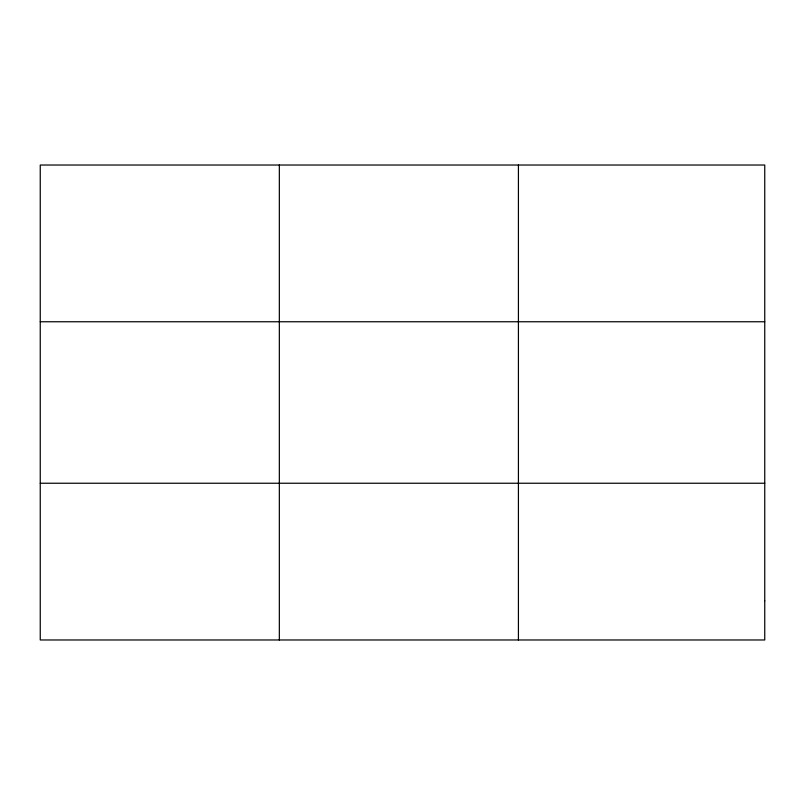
<?xml version="1.0" encoding="UTF-8"?>
<svg xmlns="http://www.w3.org/2000/svg" width="805" height="805" viewBox="0 0 805 805"><rect width="100%" height="100%" fill="white"/><g stroke="black" fill="none" stroke-linecap="round" stroke-linejoin="round"><path stroke-width="1.21" d="M279.335 639.975L279.335 165.025M518.42 639.975L518.42 165.025M40.25 321.759L764.75 321.759M40.25 483.242L764.75 483.242M764.75 600.792L764.75 639.975L40.25 639.975L40.25 165.025L764.75 165.025L764.75 600.792"/></g></svg>
